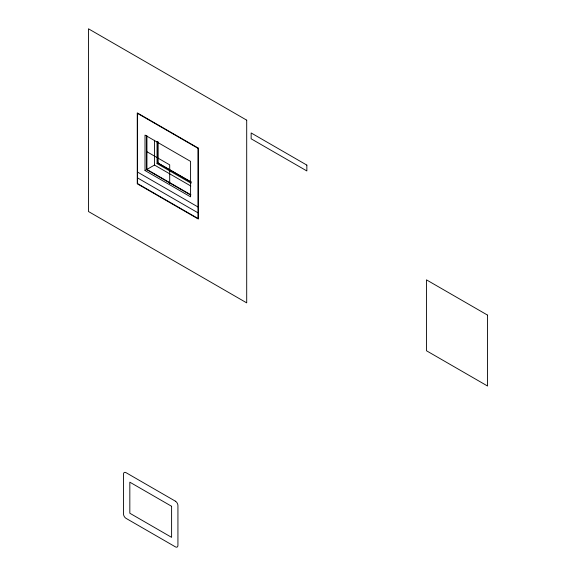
<?xml version="1.0" encoding="UTF-8"?>
<svg xmlns="http://www.w3.org/2000/svg" width="576" height="576" viewBox="0 0 576 576"><rect width="100%" height="100%" fill="white"/><g stroke="black" fill="none" stroke-linecap="round" stroke-linejoin="round"><path stroke-width="0.86" d="M157.745 141.804L157.745 162.907L191.225 181.98M145.015 170.532L190.584 196.841L190.584 161.395L145.015 135.086L145.015 170.532L154.505 165.053L190.807 186.012M157.039 141.401L157.039 163.591L157.99 163.044L157.968 141.674M146.448 151.445L169.697 164.866L169.697 183.586M157.745 162.907L191.254 182.246M157.039 163.591L191.074 183.24M190.937 194.854L146.909 169.438L146.909 135.763M190.62 195.041L146.592 169.618L146.592 135.943M137.578 172.087L198.022 206.986M137.578 177.934L198.022 212.832M154.505 140.242L154.505 165.053M246.701 120.161L88.459 28.8L88.459 211.514L246.701 302.875L246.701 120.161M306.85 165.103L251.15 132.948L251.15 138.794L306.85 170.95L306.85 165.103M198.338 148.147L137.261 112.882L137.261 183.78L198.338 219.046L198.338 148.147M487.541 315.115L426.456 279.85L426.456 350.748L487.541 386.014L487.541 315.115M198.022 148.334L137.578 113.429L137.578 183.593L198.022 218.491L198.022 148.334M175.399 501.178L126.029 472.673A3.578 2.066 60 0 0 123.502 474.134L123.502 513.965A3.578 2.066 60 0 0 126.029 518.35L175.399 546.854A3.578 2.066 60 0 0 177.934 545.393L177.934 505.562A3.578 2.066 60 0 0 175.399 501.178M171.605 506.29L129.83 482.177L129.83 513.238L171.605 537.35L171.605 506.29"/></g></svg>
